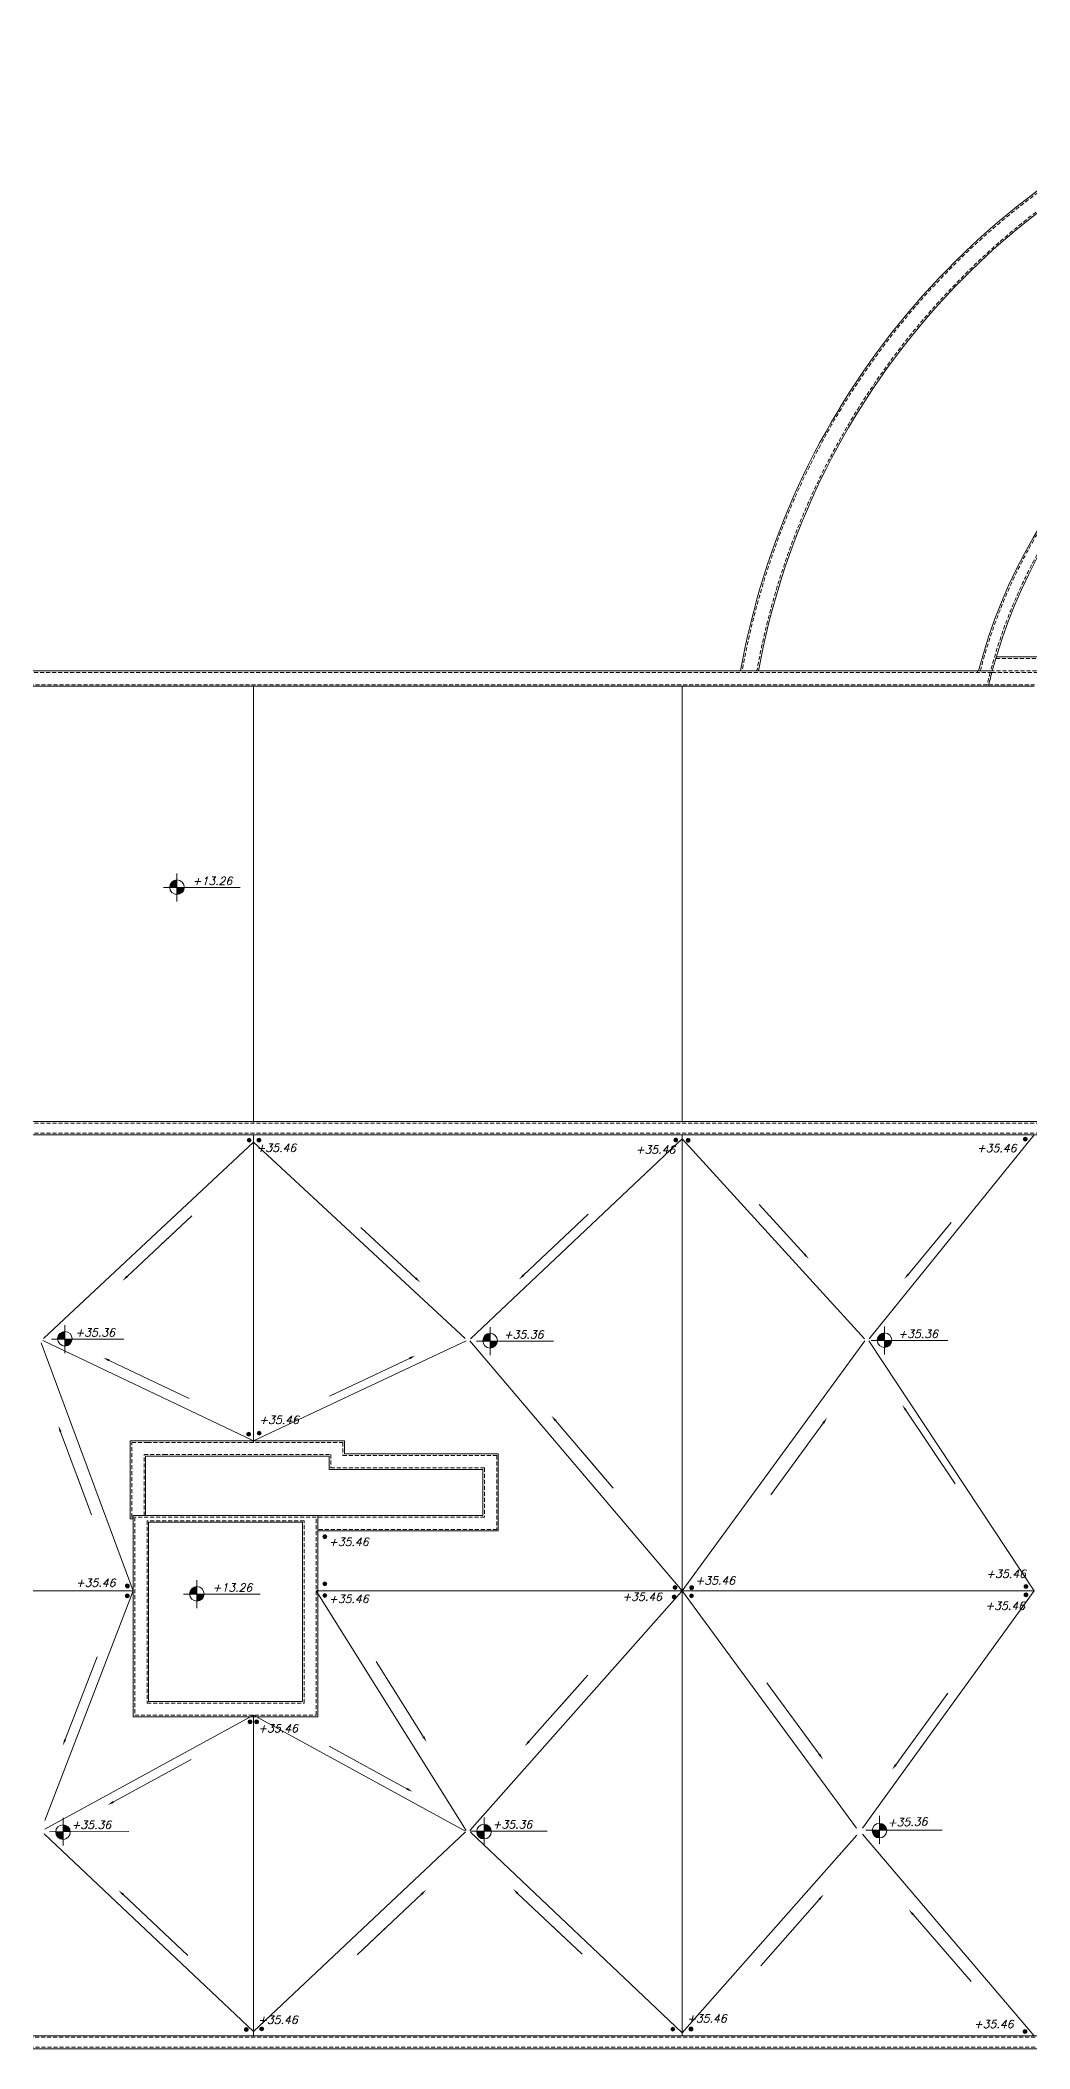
# Model space of a CAD drawing. Header units: inches. Extents: x 561507 to 585362, y 122100 to 138759.
# Drawn here: x 570821 to 573914, y 126901 to 133177 of the extents above; entities that cross this region are included whole.
import ezdxf

# ---------------------------------------------------------------- set-up
doc = ezdxf.new("R2010")
doc.units = ezdxf.units.IN
doc.header["$MEASUREMENT"] = 0
doc.linetypes.add('HIDDEN', pattern=[0.375, 0.25, -0.125])
doc.layers.add('BLOCK', color=250, linetype='Continuous', lineweight=5)
doc.styles.add('ITALICT', font='italict', dxfattribs={"height": 22.5})

msp = doc.modelspace()

# ---------------------------------------------------------------- hatches: boundary and pattern name
at = {"layer": 'BLOCK', "ltscale": 8}
h = msp.add_hatch(color=256, dxfattribs=at)
h.paths.add_polyline_path([(571225.5, 130530.9, 0.01221), (571225.6, 130529.8), (571248.4, 130529.8), (571248.4, 130553.7, 0.414214)])
h.paths.add_polyline_path([(571248.4, 130529.8), (571248.4, 130508.1, 0.399981), (571271.2, 130529.8)])
at = {"layer": 'BLOCK', "ltscale": 20}
h = msp.add_hatch(color=256, dxfattribs=at)
h.dxf.hatch_style = 1
edge = h.paths.add_edge_path()
edge.add_arc((571473.9, 129740.6), 6, 0, 360)
h = msp.add_hatch(color=256, dxfattribs=at)
h.dxf.hatch_style = 1
edge = h.paths.add_edge_path()
edge.add_arc((571505, 129740.6), 6, 0, 360)
h = msp.add_hatch(color=256, dxfattribs=at)
h.dxf.hatch_style = 1
edge = h.paths.add_edge_path()
edge.add_arc((572807.9, 129741), 6, 0, 360)
h = msp.add_hatch(color=256, dxfattribs=at)
h.dxf.hatch_style = 1
edge = h.paths.add_edge_path()
edge.add_arc((572846.3, 129739.8), 6, 0, 360)
h = msp.add_hatch(color=256, dxfattribs=at)
h.dxf.hatch_style = 1
edge = h.paths.add_edge_path()
edge.add_arc((573900.3, 129743.5), 6, 0, 360)
at = {"layer": 'BLOCK', "ltscale": 8}
h = msp.add_hatch(color=256, dxfattribs=at)
h.paths.add_polyline_path([(570875.1, 129120, 0.01221), (570875.2, 129118.8), (570898, 129118.8), (570898, 129142.8, 0.414214)])
h.paths.add_polyline_path([(570898, 129118.8), (570898, 129097.1, 0.399981), (570920.7, 129118.8)])
h = msp.add_hatch(color=256, dxfattribs=at)
h.paths.add_polyline_path([(572204.3, 129113.9, 0.01221), (572204.4, 129112.7), (572227.1, 129112.7), (572227.1, 129136.7, 0.414214)])
h.paths.add_polyline_path([(572227.1, 129112.7), (572227.1, 129091, 0.399981), (572249.9, 129112.7)])
h = msp.add_hatch(color=256, dxfattribs=at)
h.paths.add_polyline_path([(573437.3, 129115.4, 0.01221), (573437.4, 129114.3), (573460.2, 129114.3), (573460.2, 129138.2, 0.414214)])
h.paths.add_polyline_path([(573460.2, 129114.3), (573460.2, 129092.6, 0.399981), (573483, 129114.3)])
at = {"layer": 'BLOCK', "ltscale": 20}
h = msp.add_hatch(color=256, dxfattribs=at)
h.dxf.hatch_style = 1
edge = h.paths.add_edge_path()
edge.add_arc((571472.8, 128821.9), 6, 0, 360)
h = msp.add_hatch(color=256, dxfattribs=at)
h.dxf.hatch_style = 1
edge = h.paths.add_edge_path()
edge.add_arc((571505.3, 128825.2), 6, 0, 360)
h = msp.add_hatch(color=256, dxfattribs=at)
h.dxf.hatch_style = 1
edge = h.paths.add_edge_path()
edge.add_arc((571710.6, 128501.6), 6, 0, 360)
h = msp.add_hatch(color=256, dxfattribs=at)
h.dxf.hatch_style = 1
edge = h.paths.add_edge_path()
edge.add_arc((571093.4, 128347.6), 6, 0, 360)
at = {"layer": 'BLOCK', "ltscale": 8}
h = msp.add_hatch(color=256, dxfattribs=at)
h.paths.add_polyline_path([(571287.9, 128323, 0.01221), (571287.9, 128321.8), (571310.7, 128321.8), (571310.7, 128345.8, 0.414214)])
h.paths.add_polyline_path([(571310.7, 128321.8), (571310.7, 128300.1, 0.399981), (571333.5, 128321.8)])
at = {"layer": 'BLOCK', "ltscale": 20}
h = msp.add_hatch(color=256, dxfattribs=at)
h.dxf.hatch_style = 1
edge = h.paths.add_edge_path()
edge.add_arc((571710.5, 128354.4), 6, 0, 360)
h = msp.add_hatch(color=256, dxfattribs=at)
h.dxf.hatch_style = 1
edge = h.paths.add_edge_path()
edge.add_arc((572805.2, 128342.9), 6, 0, 360)
h = msp.add_hatch(color=256, dxfattribs=at)
h.dxf.hatch_style = 1
edge = h.paths.add_edge_path()
edge.add_arc((572857, 128342.6), 6, 0, 360)
h = msp.add_hatch(color=256, dxfattribs=at)
h.dxf.hatch_style = 1
edge = h.paths.add_edge_path()
edge.add_arc((573902.5, 128345.8), 6, 0, 360)
h = msp.add_hatch(color=256, dxfattribs=at)
h.dxf.hatch_style = 1
edge = h.paths.add_edge_path()
edge.add_arc((571093.4, 128316.9), 6, 0, 360)
h = msp.add_hatch(color=256, dxfattribs=at)
h.dxf.hatch_style = 1
edge = h.paths.add_edge_path()
edge.add_arc((571710.5, 128318), 6, 0, 360)
h = msp.add_hatch(color=256, dxfattribs=at)
h.dxf.hatch_style = 1
edge = h.paths.add_edge_path()
edge.add_arc((572802.5, 128312.9), 6, 0, 360)
h = msp.add_hatch(color=256, dxfattribs=at)
h.dxf.hatch_style = 1
edge = h.paths.add_edge_path()
edge.add_arc((572856.8, 128316.8), 6, 0, 360)
h = msp.add_hatch(color=256, dxfattribs=at)
h.dxf.hatch_style = 1
edge = h.paths.add_edge_path()
edge.add_arc((573902.5, 128320), 6, 0, 360)
h = msp.add_hatch(color=256, dxfattribs=at)
h.dxf.hatch_style = 1
edge = h.paths.add_edge_path()
edge.add_arc((571476.5, 127923), 6, 0, 360)
h = msp.add_hatch(color=256, dxfattribs=at)
h.dxf.hatch_style = 1
edge = h.paths.add_edge_path()
edge.add_arc((571497.7, 127923.1), 6, 0, 360)
at = {"layer": 'BLOCK', "ltscale": 8}
h = msp.add_hatch(color=256, dxfattribs=at)
h.paths.add_polyline_path([(570869.4, 127578.7, -0.01221), (570869.4, 127579.9), (570892.2, 127579.9), (570892.2, 127555.9, -0.414214)])
h.paths.add_polyline_path([(570892.2, 127579.9), (570892.2, 127601.6, -0.399981), (570915, 127579.9)])
h = msp.add_hatch(color=256, dxfattribs=at)
h.paths.add_polyline_path([(572185.4, 127580, -0.01221), (572185.4, 127581.1), (572208.2, 127581.1), (572208.2, 127557.1, -0.414214)])
h.paths.add_polyline_path([(572208.2, 127581.1), (572208.2, 127602.8, -0.399981), (572231, 127581.1)])
h = msp.add_hatch(color=256, dxfattribs=at)
h.paths.add_polyline_path([(573421.4, 127583.1, -0.01221), (573421.4, 127584.2), (573444.2, 127584.2), (573444.2, 127560.3, -0.414214)])
h.paths.add_polyline_path([(573444.2, 127584.2), (573444.2, 127605.9, -0.399981), (573467, 127584.2)])
at = {"layer": 'BLOCK', "ltscale": 20}
h = msp.add_hatch(color=256, dxfattribs=at)
h.dxf.hatch_style = 1
edge = h.paths.add_edge_path()
edge.add_arc((571465.4, 126962), 6, 0, 360)
h = msp.add_hatch(color=256, dxfattribs=at)
h.dxf.hatch_style = 1
edge = h.paths.add_edge_path()
edge.add_arc((571513.4, 126964.1), 6, 0, 360)
h = msp.add_hatch(color=256, dxfattribs=at)
h.dxf.hatch_style = 1
edge = h.paths.add_edge_path()
edge.add_arc((572798.3, 126962.8), 6, 0, 360)
h = msp.add_hatch(color=256, dxfattribs=at)
h.dxf.hatch_style = 1
edge = h.paths.add_edge_path()
edge.add_arc((572855.1, 126963.5), 6, 0, 360)
h = msp.add_hatch(color=256, dxfattribs=at)
h.dxf.hatch_style = 1
edge = h.paths.add_edge_path()
edge.add_arc((573899.1, 126955.6), 6, 0, 360)

# ---------------------------------------------------------------- linework, layer by layer
at = {"layer": 'BLOCK', "linetype": 'HIDDEN', "ltscale": 50}
for p, q in [((573807.8, 131245.5), (573945.5, 131245.5)), ((573795.6, 131201.5), (568043.4, 131201.5)), ((573791.7, 131206.5), (573937.8, 131206.5)), ((573795.3, 131201.5), (573936.9, 131201.5)), ((573781, 131163.5), (568074.4, 131163.5)), ((573786.1, 131163.5), (573929.2, 131163.5)), ((574002.9, 129793.5), (568843.4, 129793.5)), ((574002.9, 129762.5), (568874.4, 129762.5)), ((571107.4, 128562.5), (571107.4, 128795.9)), ((571107.4, 128795.9), (571155.9, 128795.9)), ((571155.9, 128795.9), (571155.9, 128795.9)), ((571155.9, 128795.9), (571766.9, 128795.9)), ((571766.9, 128795.9), (571766.9, 128755)), ((571145.4, 128567.5), (571145.4, 128757.9)), ((571145.4, 128757.9), (571206.9, 128757.9)), ((571206.9, 128757.9), (571206.9, 128757.9)), ((571206.9, 128757.9), (571728.9, 128757.9)), ((571728.9, 128757.9), (571728.9, 128717)), ((571766.9, 128755), (572247.9, 128755)), ((572247.9, 128755), (572247.9, 128524.5)), ((571728.9, 128717), (572209.9, 128717)), ((572209.9, 128717), (572209.9, 128562.5)), ((571111.9, 128562.5), (571107.4, 128562.5)), ((571683.4, 128562.5), (571116.9, 128562.5)), ((571116.9, 128562.5), (571116.9, 127943.5)), ((571645.9, 128551.5), (571154.9, 128551.5)), ((571154.9, 128551.5), (571154.9, 127981.5)), ((571645.9, 127981.5), (571645.9, 128551.5)), ((571683.4, 127943.5), (571683.4, 128562.5)), ((572209.9, 128562.5), (571688.4, 128562.5)), ((572247.9, 128524.5), (571688.4, 128524.5)), ((571154.9, 127981.5), (571645.9, 127981.5)), ((571116.9, 127943.5), (571683.4, 127943.5)), ((568818.4, 126906.5), (574002.9, 126906.5)), ((568874.4, 126937.5), (574002.9, 126937.5))]:
    msp.add_line(p, q, dxfattribs=at)
at = {"layer": 'BLOCK'}
for p, q in [((573809.3, 131250.5), (573946.5, 131250.5)), ((573750.6, 131206.5), (568038.4, 131206.5)), ((573750.6, 131206.5), (573750.6, 131201.5)), ((573791.7, 131206.5), (573754.3, 131206.5)), ((573784.9, 131158.5), (568079.4, 131158.5)), ((571487.9, 129796.5), (571487.9, 131158.5)), ((572827.9, 129796.5), (572827.9, 131158.5)), ((573784.9, 131158.5), (573928.2, 131158.5)), ((571487.9, 129734.7), (570831.3, 129120.3, 0)), ((571487.9, 128795.9), (571487.9, 129757.5)), ((572149.4, 129121.2), (571487.9, 129734.7)), ((572827.9, 129744.7), (572166, 129120)), ((572827.9, 126942.5), (572827.9, 129757.5)), ((573397.3, 129119.3), (572827.9, 129744.7)), ((573927.9, 129757.5), (573412.3, 129119.4)), ((571111.9, 128332.5), (570824.3, 129107.1)), ((570829.2, 129114.1), (571487.9, 128800.9)), ((572151.9, 129114), (571487.9, 128800.9)), ((572163.9, 129114), (572827.9, 128332.5)), ((573398.8, 129113.2), (572827.9, 128332.5)), ((573410.8, 129113.2), (573927.9, 128332.5)), ((571111.9, 128332.5), (568881.9, 128332.5)), ((571111.9, 128332.5), (570835, 127614.7)), ((571683.4, 128332.5), (573927.9, 128332.5)), ((572151.9, 127583.9), (571683.4, 128332.5)), ((572163.9, 127583.9), (572827.9, 128332.5)), ((573372.9, 127590.8), (572827.9, 128332.5)), ((573391.7, 127591.2), (573927.9, 128332.5)), ((570835, 127587.8), (571487.9, 127943.5)), ((571487.9, 126942.5), (571487.9, 127943.5)), ((571487.9, 127943.5), (572147.7, 127582.3)), ((570833.5, 127572.8), (571487.9, 126955.9)), ((572149.8, 127579), (571487.9, 126955.9)), ((572165.7, 127578.5), (572827.9, 126951.8)), ((572827.9, 126951.8), (573373.9, 127569.5)), ((573391.4, 127571.9), (573927.9, 126942.5))]:
    msp.add_line(p, q, dxfattribs=at)
at = {"layer": 'BLOCK', "ltscale": 8}
for p, q in [((571248.4, 130486.2), (571248.4, 130573.3)), ((571206.2, 130529.8), (571446.1, 130529.8)), ((570898, 129075.3), (570898, 129162.4)), ((573460.2, 129070.7), (573460.2, 129157.8)), ((570855.8, 129118.8), (571082.8, 129118.8)), ((572185, 129112.7), (572424.9, 129112.7)), ((572227.1, 129069.2), (572227.1, 129156.3)), ((573418, 129114.3), (573657.9, 129114.3)), ((571310.7, 128278.3), (571310.7, 128365.4)), ((571268.6, 128321.8), (571508.4, 128321.8)), ((570892.2, 127623.4), (570892.2, 127536.3)), ((572208.2, 127624.6), (572208.2, 127537.5)), ((573444.2, 127629.1), (573444.2, 127542)), ((570850.1, 127579.9), (571098.4, 127580.5)), ((572166.1, 127581.1), (572405.9, 127581.1)), ((573402, 127584.2), (573640.3, 127584.2))]:
    msp.add_line(p, q, dxfattribs=at)
at = {"layer": 'BLOCK', "ltscale": 50}
for p, q in [((574002.9, 129798.5), (568838.4, 129798.5)), ((574002.9, 129757.5), (568879.4, 129757.5)), ((571102.4, 128557.5), (571102.4, 128800.9)), ((571102.4, 128800.9), (571150.9, 128800.9)), ((571150.9, 128800.9), (571150.9, 128800.9)), ((571150.9, 128800.9), (571771.9, 128800.9)), ((571771.9, 128800.9), (571771.9, 128760)), ((571150.4, 128567.5), (571150.4, 128752.9)), ((571150.4, 128752.9), (571211.9, 128752.9)), ((571211.9, 128752.9), (571211.9, 128752.9)), ((571211.9, 128752.9), (571723.9, 128752.9)), ((571723.9, 128752.9), (571723.9, 128712)), ((571771.9, 128760), (572252.9, 128760)), ((572252.9, 128760), (572252.9, 128519.5)), ((571723.9, 128712), (572204.9, 128712)), ((572204.9, 128712), (572204.9, 128567.5)), ((571111.9, 128557.5), (571102.4, 128557.5)), ((572204.9, 128567.5), (571111.9, 128567.5)), ((571111.9, 128567.5), (571111.9, 127938.5)), ((571640.9, 128546.5), (571159.9, 128546.5)), ((571159.9, 128546.5), (571159.9, 127986.5)), ((571640.9, 127986.5), (571640.9, 128546.5)), ((571688.4, 127938.5), (571688.4, 128567.5)), ((572252.9, 128519.5), (571688.4, 128519.5)), ((571159.9, 127986.5), (571640.9, 127986.5)), ((571111.9, 127938.5), (571688.4, 127938.5)), ((568813.4, 126901.5), (574002.9, 126901.5)), ((568879.4, 126942.5), (574002.9, 126942.5))]:
    msp.add_line(p, q, dxfattribs=at)
at = {"layer": 'BLOCK'}
for points in [[(573209.6, 129384.6), (573068.5, 129539.5)], [(572331.7, 129318.8), (572533.3, 129508.9)], [(573534.7, 129321.9), (573668.7, 129482.9), (573625.5, 129431)], [(571994.2, 129309.8), (571823.5, 129468.1)], [(571036.3, 129052.3), (571286.5, 128933.3)], [(571975.4, 129058.7), (571724.8, 128940.5)], [(572432, 128864.2), (572611.4, 128653), (572523.9, 128756)], [(573268.5, 128856.3), (573105, 128632.7)], [(573526.8, 128896.7), (573680.6, 128666.3)], [(570884.6, 128829.2), (570981.1, 128569.5), (570934.1, 128696.1)], [(570898.7, 127867.5), (570998.5, 128126)], [(572018.4, 127876.9), (571871.4, 128111.7)], [(572348.7, 127861.7), (572532.6, 128069), (572442.9, 127967.9)], [(573256, 127821.7), (573092, 128045)], [(573495.2, 127788.9), (573658.3, 128012.8)], [(571966.8, 127714.1), (571723.8, 127847.2), (571842.3, 127782.3)], [(571049.8, 127673), (571293.1, 127805.5)], [(571080.5, 127383.2), (571282.1, 127193.2)], [(572013.3, 127385.2), (571811.6, 127195.3), (571910, 127287.9)], [(572313.3, 127387.2), (572514.5, 127196.8), (572416.4, 127289.6)], [(573256.6, 127368.8), (573073.1, 127161.2)], [(573549.1, 127321.2), (573730.8, 127112.1)]]:
    msp.add_lwpolyline(points, dxfattribs=at)
at = {"layer": 'BLOCK', "elevation": 0}
msp.add_lwpolyline([(571092.7, 129314.9), (571295, 129504.2), (571196.4, 129411.9)], dxfattribs=at)
at = {"layer": 'BLOCK', "ltscale": 8}
for centre in [(571248.4, 130530.9), (570898, 129120), (572227.1, 129113.9), (573460.2, 129115.4), (571310.7, 128323), (570892.2, 127578.7), (572208.2, 127580), (573444.2, 127583.1)]:
    msp.add_circle(centre, 22.8, dxfattribs=at)
at = {"layer": 'BLOCK', "ltscale": 20}
for centre in [(571473.9, 129740.6), (571505, 129740.6), (572807.9, 129741), (572846.3, 129739.8), (573900.3, 129743.5), (571472.8, 128821.9), (571505.3, 128825.2), (571710.6, 128501.6), (571093.4, 128347.6), (571710.5, 128354.4), (572805.2, 128342.9), (572857, 128342.6), (573902.5, 128345.8), (571093.4, 128316.9), (571710.5, 128318), (572802.5, 128312.9), (572856.8, 128316.8), (573902.5, 128320), (571476.5, 127923), (571497.7, 127923.1), (571465.4, 126962), (571513.4, 126964.1), (572798.3, 126962.8), (572855.1, 126963.5), (573899.1, 126955.6)]:
    msp.add_circle(centre, 6, dxfattribs=at)
at = {"layer": 'BLOCK'}
for centre, radius, start, end in [((575361.9, 130788.8), 2388.5, 54.09539, 169.92945), ((575361.9, 130788.8), 2333.5, 53.66012, 169.68952), ((575354.9, 130793.8), 1653, 41.6787, 165.54376), ((575347.9, 130793.8), 1605, 43.22299, 165.10155), ((575347.9, 130793.8), 1605, 165.28618, 166.86775)]:
    msp.add_arc(centre, radius, start, end, dxfattribs=at)
at = {"layer": 'BLOCK', "linetype": 'HIDDEN', "ltscale": 50}
for centre, radius, start, end in [((575361.9, 130788.8), 2383.5, 54.05647, 169.9081), ((575361.9, 130788.8), 2338.5, 53.70035, 169.71181), ((575354.9, 130793.8), 1648, 41.83365, 165.49894), ((575347.9, 130793.8), 1610, 43.05598, 165.14889), ((575347.9, 130793.8), 1610, 165.3329, 166.7265)]:
    msp.add_arc(centre, radius, start, end, dxfattribs=at)
at = {"layer": 'BLOCK'}
for points in [[(573212.1, 129386.8), (573223.1, 129369.8), (573207.1, 129382.4)], [(571095, 129312.4, 0), (571078.1, 129301.2, 0), (571090.4, 129317.3, 0)], [(571996.4, 129312.2), (572008.8, 129296.2), (571991.9, 129307.3)], [(572334, 129316.3), (572317.2, 129305), (572329.5, 129321.2)], [(573537.3, 129319.8), (573521.9, 129306.5), (573532.2, 129324)], [(571034.9, 129049.3, 0), (571018.3, 129060.9, 0), (571037.8, 129055.3, 0)], [(571974, 129061.7), (571993.5, 129067.2), (571976.8, 129055.6)], [(573524, 128894.9), (573515.7, 128913.3), (573529.6, 128898.6)], [(570881.5, 128828), (570877.7, 128847.9), (570887.8, 128830.4)], [(572429.4, 128862), (572419, 128879.4), (572434.5, 128866.3)], [(573265.8, 128858.3), (573280.3, 128872.5), (573271.2, 128854.3)], [(570901.8, 127866.3), (570891.5, 127848.9), (570895.6, 127868.7)], [(572021.2, 127878.6), (572029, 127859.9), (572015.5, 127875.1)], [(572351.2, 127859.5), (572335.4, 127846.8), (572346.2, 127864)], [(573258.7, 127823.7), (573267.9, 127805.6), (573253.3, 127819.8)], [(573497.8, 127786.9), (573483.4, 127772.7), (573492.5, 127790.9)], [(571968.4, 127717.1), (571984.4, 127704.5), (571965.2, 127711.2)], [(571051.4, 127670.1), (571032.3, 127663.4), (571048.2, 127675.9)], [(572311, 127384.8), (572298.8, 127400.9), (572315.6, 127389.6)], [(571078.2, 127380.8), (571065.9, 127396.9), (571082.7, 127385.6)], [(572011.1, 127387.6), (572027.9, 127398.9), (572015.6, 127382.8)], [(573254.1, 127371), (573269.8, 127383.7), (573259.1, 127366.6)], [(573546.6, 127319), (573536, 127336.3), (573551.6, 127323.4)]]:
    msp.add_solid(points, dxfattribs=at)

# ---------------------------------------------------------------- texts
at = {"layer": 'BLOCK', "ltscale": 8, "style": 'ITALICT'}
for s, p in [('+13.26', (571297, 130538.1)), ('+35.46', (571497, 129704.1)), ('+35.46', (572681.9, 129698.4)), ('+35.46', (573748.4, 129703.3)), ('+35.36', (570930.4, 129127.1)), ('+35.36', (572269.8, 129121)), ('+35.36', (573502.8, 129122.6)), ('+35.46', (571505.3, 128854.2)), ('+35.46', (571723.2, 128472.8)), ('+35.46', (570931.9, 128345.3)), ('+13.26', (571359.4, 128330.1)), ('+35.46', (572868.7, 128352.2)), ('+35.46', (573777.8, 128373.2)), ('+35.46', (571723.2, 128294.8)), ('+35.46', (572640.2, 128301.6)), ('+35.46', (573774.9, 128273.3)), ('+35.46', (571502, 127890.3)), ('+35.36', (570918.7, 127589)), ('+35.36', (572234.7, 127590.2)), ('+35.46', (571501.5, 126979.7)), ('+35.46', (572842.5, 126983.7)), ('+35.46', (573739, 126966.5))]:
    msp.add_text(s, height=25, dxfattribs=at).set_placement(p)
msp.add_text('+35.36', height=25, rotation=1.82596, dxfattribs=at).set_placement((573470.3, 127595.5))

doc.saveas('drawing.dxf')
